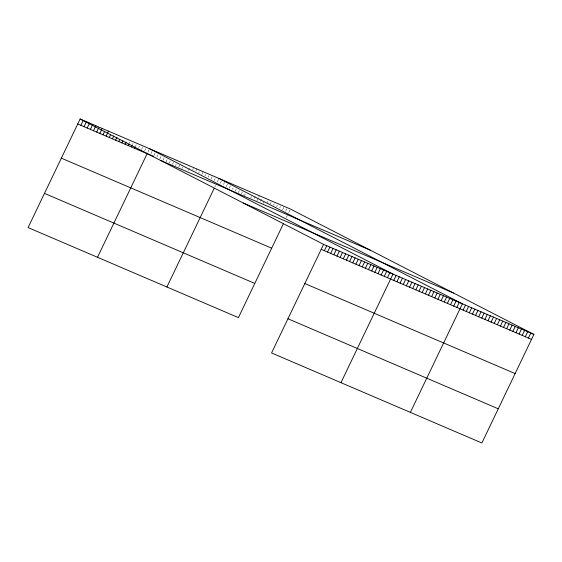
<?xml version="1.0" encoding="UTF-8"?>
<svg xmlns="http://www.w3.org/2000/svg" width="562" height="562" viewBox="0 0 562 562"><rect width="100%" height="100%" fill="white"/><g stroke="black" fill="none" stroke-linecap="round" stroke-linejoin="round"><path stroke-width="0.42" stroke-dasharray="2.81 2.11" d="M129.239 143.451L129.913 142.031M132.393 144.799L133.075 143.38M135.547 146.148L136.229 144.736M138.702 147.504L139.383 146.085M141.519 149.562L142.537 147.434M144.673 150.911L145.691 148.782M147.827 152.26L149.183 149.429M150.981 153.616L152 151.487M153.798 155.674L155.154 152.836M156.953 157.023L157.971 154.894M159.763 159.081L161.125 156.243M162.917 160.43L164.28 157.599M166.078 161.786L167.097 159.657M169.232 163.135L170.251 161.006M172.386 164.483L173.405 162.355M175.541 165.832L176.215 164.42M178.695 167.188L179.714 165.059M181.849 168.537L182.531 167.118M188.495 170.532L189.52 168.403M192.675 169.752L193.349 168.333M195.829 171.101L196.848 168.972M198.639 173.159L199.32 171.74M201.793 174.515L203.156 171.677M204.954 175.864L205.629 174.445M208.109 177.213L208.783 175.794M210.919 179.271L212.281 176.44M214.073 180.627L215.091 178.498M214.881 186.879L215.548 185.488M217.227 181.976L218.59 179.138M220.339 183.303L221.358 181.175M223.451 184.638L224.47 182.51M226.219 186.675L227.575 183.837M229.324 188.01L230.343 185.882M232.436 189.338L233.118 187.919M235.204 191.375L236.223 189.253M238.316 192.71L239.335 190.581M241.421 194.038L242.44 191.916M245.215 193.953L244.533 195.372L242.201 194.375M250.75 198.035L251.432 196.616M254.2 198.653L255.218 196.524M256.967 200.697L258.33 197.859M258.668 197.15L259.349 195.731M260.417 201.315L261.435 199.187M263.185 203.36L264.203 201.231M267.315 202.559L267.997 201.14M270.42 203.894L271.102 202.475M273.532 205.221L274.214 203.802M276.644 206.556L277.319 205.137M279.75 207.884L280.431 206.465M282.517 209.928L283.88 207.09M285.629 211.256L286.985 208.418M286.388 217.494L287.393 215.401M288.735 212.584L290.097 209.752"/><path stroke-width="0.84" d="M533.9 334.418L323.586 244.386L271.565 352.957L481.88 442.997L533.9 334.418L290.435 209.043L80.12 119.004L28.1 227.582L238.414 317.614L283.374 223.774M80.893 125.319L83.274 120.352M84.054 126.668L86.429 121.708M87.208 128.024L89.583 123.057M90.363 129.372L92.737 124.406M93.517 130.721L95.891 125.755M96.671 132.07L98.708 127.82M99.825 133.426L102.207 128.459M102.979 134.775L104.68 131.227M106.134 136.123L108.515 131.157M109.288 137.472L110.651 134.634M112.442 138.821L113.805 135.99M115.596 140.177L116.959 137.339M118.751 141.526L119.769 139.397M121.905 142.874L122.93 140.746M125.066 144.223L126.085 142.102M128.22 145.579L128.895 144.16M131.375 146.928L132.049 145.509M134.529 148.277L135.21 146.858M97.507 257.291L147.146 153.679M166.907 286.999L214.213 188.277M324.358 250.701L326.74 245.735M327.513 252.05L329.894 247.083M330.667 253.399L333.048 248.439M333.821 254.755L336.202 249.788M336.975 256.103L339.357 251.137M340.136 257.452L342.511 252.486M343.291 258.801L345.665 253.841M346.445 260.15L348.819 255.19M349.599 261.506L351.974 256.539M352.753 262.854L355.128 257.888M355.908 264.203L358.282 259.244M359.062 265.552L361.443 260.592M362.216 266.908L364.598 261.941M365.37 268.257L367.752 263.29M368.524 269.605L370.906 264.646M371.679 270.954L374.06 265.995M374.833 272.31L377.214 267.343M377.987 273.659L380.369 268.692M381.148 275.008L383.523 270.048M384.303 276.356L386.677 271.397M387.457 277.712L389.831 272.746M340.965 382.673L392.986 274.094L149.527 148.719M393.765 280.41L396.14 275.45M396.92 281.759L399.294 276.799M400.074 283.115L402.455 278.148M403.228 284.463L405.609 279.497M406.382 285.812L408.764 280.852M409.536 287.161L411.918 282.201M412.691 288.517L415.072 283.55M415.845 289.866L418.226 284.899M418.999 291.214L421.381 286.255M422.16 292.563L424.535 287.603M425.315 293.919L427.689 288.952M428.469 295.268L430.843 290.301M431.623 296.617L433.997 291.657M434.777 297.965L437.152 293.006M437.931 299.321L440.306 294.355M441.086 300.67L443.467 295.703M444.24 302.019L446.621 297.059M447.394 303.368L449.776 298.408M450.548 304.723L452.93 299.757M453.703 306.072L456.084 301.106M456.857 307.421L459.238 302.461M410.372 412.382L462.393 303.81L218.927 178.428M463.123 310.105L465.505 305.138M466.235 311.432L468.61 306.473M469.34 312.767L471.722 307.8M472.452 314.095L474.827 309.135M475.557 315.43L477.939 310.463M478.669 316.757L481.044 311.798M481.774 318.092L484.156 313.125M484.887 319.42L487.268 314.46M487.999 320.754L490.373 315.788M491.104 322.082L493.485 317.116M494.216 323.417L496.59 318.45M497.321 324.745L499.702 319.778M500.433 326.072L502.807 321.113M503.538 327.407L505.919 322.44M506.65 328.735L509.024 323.775M509.755 330.07L512.137 325.103M512.867 331.397L515.249 326.438M515.979 332.732L518.354 327.765M519.084 334.06L521.466 329.1M522.196 335.395L524.571 330.428M525.301 336.722L527.683 331.763M528.413 338.057L530.788 333.09M77.739 123.97L153.454 156.384M160.465 160.381L370.779 250.413M243.241 203.008L453.555 293.048M321.204 249.352L531.519 339.385M61.363 158.161L271.678 248.193M304.822 283.543L515.143 373.575M44.482 193.384L254.797 283.424M287.948 318.766L498.262 408.806M80.12 119.004L323.586 244.386"/></g></svg>
